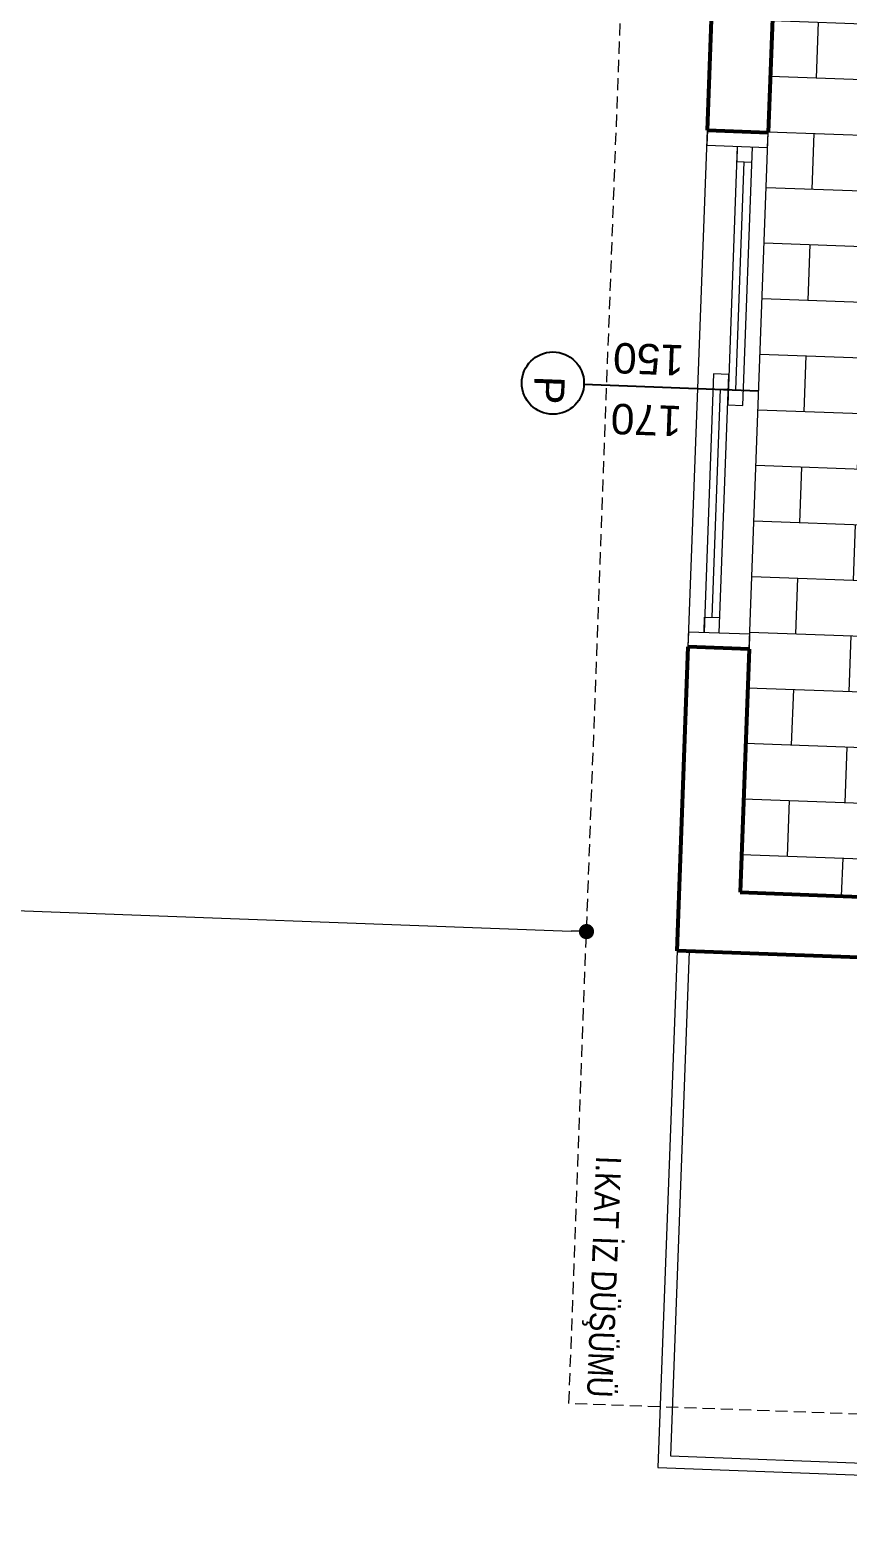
# Model space of a CAD drawing. Header units: centimetres. Extents: x 63871 to 181827, y -95930 to 42199.
# Drawn here: x 150864.2 to 151133.4, y 23575 to 24068.8 of the extents above; entities that cross this region are included whole.
import ezdxf

# ---------------------------------------------------------------- set-up
doc = ezdxf.new("R2010")
doc.units = ezdxf.units.CM
doc.linetypes.add('11-021_500-SatisOfisi_220512$0${ Diamond }', pattern=[12, 4, -2, 2, 2, -2])
for name, color, linetype, lineweight in [('A-FLOR-HRAL', 11, 'Continuous', 9), ('A-GLAZ', 151, 'Continuous', 9), ('A-WALL', 12, 'Continuous', 50), ('ARM_Pen_No__252', 8, 'Continuous', 18), ('İz DÜŞÜMÜ', 7, '11-021_500-SatisOfisi_220512$0${ Diamond }', 18), ('OLUK', 222, 'Continuous', 15)]:
    doc.layers.add(name, color=color, linetype=linetype, lineweight=lineweight)
doc.layers.add('Bitirme - Duvar', color=7, linetype='Continuous')
doc.layers.add('Dıış Ölçü', color=140, linetype='Continuous')
doc.styles.add('MtXpl_Arial_Narrow_1', font='')
doc.styles.add('OLUŞTURULMUŞ_STİL_1', font='Arial.ttf')
doc.styles.add('RomanS', font='')
doc.styles.get('MtXpl_Arial_Narrow_1').set_extended_font_data('Arial Narrow')
doc.styles.get('RomanS').set_extended_font_data('Stylus BT')
doc.dimstyles.new('BÖYÜK', dxfattribs={"dimtxt": 70, "dimasz": 5, "dimexe": 5, "dimexo": 5, "dimgap": 2, "dimtad": 3, "dimdec": 0, "dimzin": 0, "dimdsep": 46, "dimtxsty": 'RomanS', "dimblk": 'DOT', "dimcen": 5, "dimadec": 0, "dimazin": 0, "dimtfac": 1, "dimtdec": 0, "dimtix": 1, "dimtofl": 0, "dimtmove": 1, "dimatfit": 0, "dimldrblk": 'DOT', "dimfxl": 10, "dimfxlon": 1, "dimtolj": 1, "dimtzin": 0, "dimarcsym": 0})

# ---------------------------------------------------------------- blocks, each defined once
blk = doc.blocks.new('HRD')
at = {"layer": 'ARM_Pen_No__252'}
h = blk.add_hatch(dxfattribs=at)
h.set_pattern_fill('AR-B816', color=256, scale=0.09)
h.set_pattern_definition([(0, (-39959.2, 0), (0, 18.288), []), (90, (-39959.2, 0), (-18.288, 18.288), [18.288, -18.288])])
h.paths.add_polyline_path([(154149.63, 35592.48), (154149.63, 35503.48), (154219.63, 35503.48), (154219.63, 35483.24), (154324.63, 35483.24), (154324.63, 35692.48), (154369.63, 35692.48), (154369.63, 35927.48), (154369.63, 35927.48), (154369.63, 36097.48), (154369.63, 36177.48), (154254.63, 36177.48), (153954.63, 36177.48), (153839.63, 36177.48), (153839.63, 35897.6), (153869.63, 35897.54), (153869.63, 35882.48), (154019.63, 35882.48), (154019.63, 35872.48), (154019.63, 35833.25, -0.444416), (154030.45, 35823.48, -0.444416), (154019.63, 35813.72), (154019.63, 35773.48), (153939.63, 35773.48), (153939.63, 35692.48), (154019.63, 35692.48), (154019.63, 35687.48), (154019.63, 35633.7), (154020.63, 35632.93), (154019.63, 35631.47), (154019.63, 35592.48), (154019.63, 35582.48), (153989.63, 35582.48), (153989.63, 35577.48), (153989.63, 35497.48), (153989.63, 35437.48), (153994.63, 35437.48), (154094.63, 35437.48), (154139.63, 35437.48), (154139.63, 35592.48)])
at = {"layer": 'A-FLOR-HRAL'}
for p, q in [((154389.63, 36367.48), (153819.63, 36367.48)), ((154389.63, 36197.48), (154389.63, 36367.48)), ((154385.63, 36363.48), (153823.63, 36363.48)), ((154385.63, 36197.48), (154385.63, 36363.48))]:
    blk.add_line(p, q, dxfattribs=at)
at = {"layer": 'A-GLAZ', "ltscale": 3}
for p, q in [((154369.63, 36097.48), (154389.63, 36097.48)), ((154369.63, 36092.48), (154369.63, 36097.48)), ((154369.63, 36097.48), (154369.63, 35927.48)), ((154389.63, 36097.48), (154389.63, 36092.48)), ((154389.63, 36097.48), (154389.63, 35927.48)), ((154389.63, 36092.48), (154369.63, 36092.48)), ((154379.63, 36092.48), (154379.63, 36007.48)), ((154384.63, 36007.48), (154384.63, 36092.48)), ((154384.63, 36092.48), (154384.63, 36087.48)), ((154384.63, 36087.48), (154379.63, 36087.48)), ((154382.13, 36087.48), (154382.13, 36012.48)), ((154379.63, 36017.48), (154374.63, 36017.48)), ((154374.63, 36017.48), (154374.63, 35932.48)), ((154379.63, 35932.48), (154379.63, 36017.48)), ((154379.63, 36012.48), (154374.63, 36012.48)), ((154377.13, 36012.48), (154377.13, 35937.48)), ((154379.63, 36012.48), (154384.63, 36012.48)), ((154379.63, 36007.48), (154384.63, 36007.48)), ((154379.63, 35937.48), (154374.63, 35937.48)), ((154379.63, 35932.48), (154379.63, 35937.48)), ((154389.63, 35932.48), (154369.63, 35932.48)), ((154369.63, 35932.48), (154369.63, 35927.48)), ((154389.63, 35927.48), (154389.63, 35932.48)), ((154369.63, 35927.48), (154389.63, 35927.48))]:
    blk.add_line(p, q, dxfattribs=at)
at = {"layer": 'A-WALL', "lineweight": 53}
for p, q in [((154254.63, 36197.48), (154389.63, 36197.48)), ((154389.63, 36197.48), (154389.63, 36097.48)), ((154369.63, 36177.48), (154254.63, 36177.48)), ((154369.63, 36097.48), (154369.63, 36177.48)), ((154369.63, 36097.48), (154389.63, 36097.48)), ((154369.63, 35692.48), (154369.63, 35927.48)), ((154389.63, 35927.48), (154369.63, 35927.48)), ((154389.63, 35927.48), (154389.63, 35692.48))]:
    blk.add_line(p, q, dxfattribs=at)
at = {"layer": 'A-WALL', "lineweight": 50}
for p, q in [((154389.63, 36097.48), (154369.63, 36097.48)), ((154369.63, 35927.48), (154389.63, 35927.48))]:
    blk.add_line(p, q, dxfattribs=at)
at = {"layer": 'Bitirme - Duvar', "color": 161, "linetype": 'Continuous', "lineweight": 25}
blk.add_line((154427.13, 36012.48), (154369.63, 36012.48), dxfattribs=at)
blk.add_circle((154437.36, 36012.48), 10.23, dxfattribs=at)
at = {"layer": 'İz DÜŞÜMÜ'}
blk.add_lwpolyline([(153819.63, 36347.48), (154419.63, 36347.49), (154419.63, 35292.49), (154159.63, 35292.49), (154159.63, 35357.48), (153819.63, 35357.48), (153819.63, 36347.48)], dxfattribs=at)
at = {"style": 'MtXpl_Arial_Narrow_1'}
blk.add_text('I.KAT İZ DÜŞÜMÜ', height=8.316, rotation=89.957, dxfattribs=at).set_placement((154413.75, 36265.76))
at = {"layer": 'Bitirme - Duvar', "linetype": 'Continuous', "char_height": 10, "attachment_point": 7, "style": 'OLUŞTURULMUŞ_STİL_1'}
for s, insert, rotation in [('\\A1;170', (154394.56, 36018.32), 0), ('\\A1;P', (154443.49, 36010.16), 90)]:
    blk.add_mtext(s, dxfattribs=dict(at, insert=insert, rotation=rotation))
at = {"layer": 'Bitirme - Duvar', "linetype": 'Continuous', "insert": (154394.56, 35998.32), "char_height": 10, "width": 22.2306, "attachment_point": 7, "rotation": 0, "style": 'OLUŞTURULMUŞ_STİL_1'}
blk.add_mtext('\\A1;150', dxfattribs=at)
blk = doc.blocks.new('_Dot')
at = {"color": 0, "linetype": 'ByBlock', "lineweight": -2}
blk.add_line((-0.5, 0), (-1, 0), dxfattribs=at)
at = {"color": 0, "linetype": 'ByBlock', "const_width": 0.5}
blk.add_lwpolyline([(-0.25, 0, 1), (0.25, 0, 1)], format="xyb", close=True, dxfattribs=at)
blk = doc.blocks.new('*D163')
at = {"layer": 'Defpoints', "color": 0, "transparency": 16777216}
for p in [(-5996.14, 7612.66), (-5381.46, 7589.83), (-5381.46, 7589.83)]:
    blk.add_point(p, dxfattribs=at)
at = {"layer": 'Dıış Ölçü', "color": 0, "lineweight": -2, "transparency": 16777216}
for p, q in [((-5996.14, 7612.66), (-5995.96, 7617.65)), ((-5991.15, 7612.47), (-5386.46, 7590.02)), ((-5381.46, 7589.83), (-5381.28, 7594.83))]:
    blk.add_line(p, q, dxfattribs=at)
at = {"layer": 'Dıış Ölçü', "color": 0, "lineweight": -2, "transparency": 16777216, "xscale": 5, "yscale": 5, "zscale": 5}
for p, rotation in [((-5996.14, 7612.66), 177.8731903117559), ((-5381.46, 7589.83), 357.8731903117559)]:
    blk.add_blockref('_Dot', p, dxfattribs=dict(at, rotation=rotation))
at = {"layer": 'Dıış Ölçü', "color": 0, "transparency": 16777216, "insert": (-5687.38, 7639.73), "char_height": 70, "attachment_point": 5, "rotation": 357.8732, "style": 'RomanS'}
blk.add_mtext('\\A1;615', dxfattribs=at)
blk = doc.blocks.new('yerleşim planı')
at = {"rotation": 177.873189238168}
blk.add_blockref('HRD', (150274.94, 38026.44), dxfattribs=at)
at = {"layer": 'Dıış Ölçü'}
dim = blk.add_aligned_dim(p1=(-5996.14, 7612.66), p2=(-5381.46, 7589.83), distance=0, dimstyle='BÖYÜK', dxfattribs=at)
dim.commit()
dim.dimension.update_dxf_attribs({"geometry": '*D163', "text_midpoint": (-5687.38, 7639.73)})

msp = doc.modelspace()

# ---------------------------------------------------------------- block references
at = {"layer": 'OLUK'}
msp.add_blockref('yerleşim planı', (156428.79, 16182.58), dxfattribs=at)

doc.saveas('drawing.dxf')
